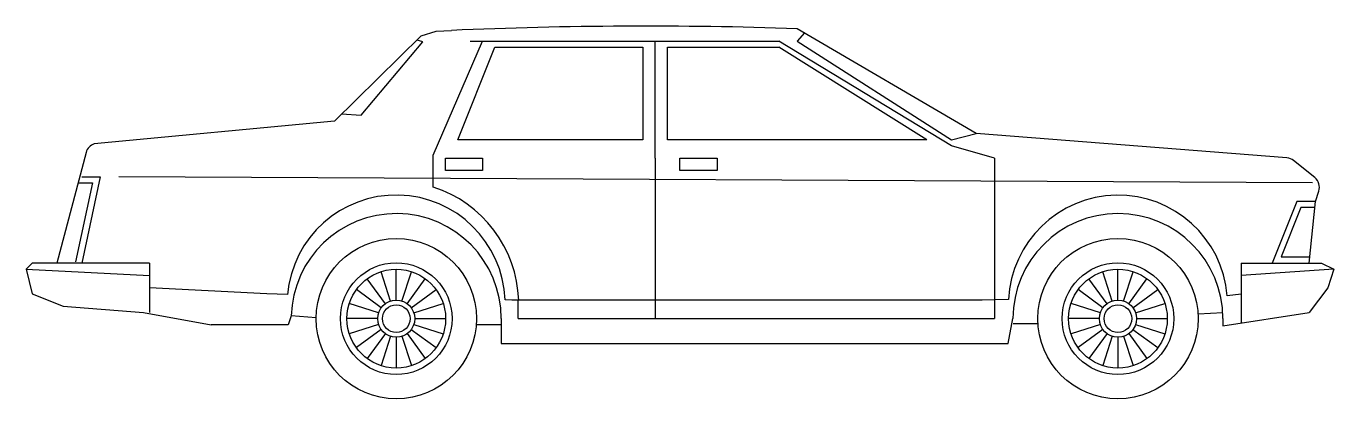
# Model space of a CAD drawing. Header units: millimetres. Extents: x -3277.09 to -3272.85, y 1910.86 to 1912.07.
import ezdxf

# ---------------------------------------------------------------- set-up
doc = ezdxf.new("R2010")
doc.units = ezdxf.units.MM
doc.header["$LTSCALE"] = 10
doc.layers.add('Veículos', color=2, linetype='Continuous')

msp = doc.modelspace()

# ---------------------------------------------------------------- linework, layer by layer
at = {"layer": 'Veículos'}
for p, q in [((-3275.8078, 1912.038), (-3276.0887, 1911.7611)), ((-3275.8078, 1912.038), (-3275.7589, 1912.0532)), ((-3275.7589, 1912.0532), (-3275.7096, 1912.0558)), ((-3274.0087, 1911.7211), (-3274.5887, 1912.0611)), ((-3274.5652, 1912.0474), (-3274.5887, 1912.0211)), ((-3276.003, 1911.7807), (-3275.8028, 1912.0188)), ((-3275.8028, 1912.0188), (-3275.8206, 1912.0245)), ((-3275.7687, 1911.6511), (-3275.6087, 1912.0211)), ((-3275.6887, 1911.7011), (-3275.5687, 1912.0011)), ((-3275.6487, 1912.0211), (-3274.6487, 1912.0211)), ((-3275.5687, 1912.0011), (-3275.0887, 1912.0011)), ((-3275.0887, 1912.0011), (-3275.0887, 1911.7011)), ((-3275.0487, 1911.6411), (-3275.0487, 1912.0211)), ((-3275.0087, 1912.0011), (-3274.6487, 1912.0011)), ((-3275.0087, 1911.7011), (-3275.0087, 1912.0011)), ((-3274.0887, 1911.6811), (-3274.6487, 1912.0211)), ((-3274.1687, 1911.7011), (-3274.6487, 1912.0011)), ((-3274.5887, 1912.0211), (-3274.0887, 1911.7011)), ((-3276.0662, 1911.7849), (-3276.003, 1911.7807)), ((-3276.0887, 1911.7611), (-3276.8682, 1911.688)), ((-3275.0887, 1911.7011), (-3275.6887, 1911.7011)), ((-3274.1687, 1911.7011), (-3275.0087, 1911.7011)), ((-3274.0887, 1911.7011), (-3274.0087, 1911.7211)), ((-3273.001, 1911.6421), (-3274.0087, 1911.7211)), ((-3276.8942, 1911.6602), (-3276.9887, 1911.3011)), ((-3275.7687, 1911.5476), (-3275.7687, 1911.6511)), ((-3273.9487, 1911.6411), (-3274.0887, 1911.6811)), ((-3275.7287, 1911.6411), (-3275.6087, 1911.6411)), ((-3275.7287, 1911.6011), (-3275.7287, 1911.6411)), ((-3275.6087, 1911.6411), (-3275.6087, 1911.6011)), ((-3275.0487, 1911.6411), (-3275.0487, 1911.1211)), ((-3274.9687, 1911.6011), (-3274.9687, 1911.6411)), ((-3274.9687, 1911.6411), (-3274.8487, 1911.6411)), ((-3274.8487, 1911.6411), (-3274.8487, 1911.6011)), ((-3273.9487, 1911.6411), (-3273.9487, 1911.1211)), ((-3272.9105, 1911.5786), (-3272.9791, 1911.6335)), ((-3276.8487, 1911.5811), (-3276.9087, 1911.3011)), ((-3276.9087, 1911.5811), (-3276.8487, 1911.5811)), ((-3272.9176, 1911.5613), (-3276.7887, 1911.5811)), ((-3275.6087, 1911.6011), (-3275.7287, 1911.6011)), ((-3274.8487, 1911.6011), (-3274.9687, 1911.6011)), ((-3276.8734, 1911.5611), (-3276.9283, 1911.3053)), ((-3276.9203, 1911.5611), (-3276.8734, 1911.5611)), ((-3272.9087, 1911.5011), (-3272.8975, 1911.5347)), ((-3272.9687, 1911.5011), (-3273.0487, 1911.3011)), ((-3272.9552, 1911.4811), (-3273.0192, 1911.3211)), ((-3272.9087, 1911.5011), (-3272.9687, 1911.5011)), ((-3272.9128, 1911.4811), (-3272.9552, 1911.4811)), ((-3272.9287, 1911.3011), (-3272.9087, 1911.5011)), ((-3273.0192, 1911.3211), (-3272.9267, 1911.3211)), ((-3277.0687, 1911.3011), (-3277.0887, 1911.2811)), ((-3277.0887, 1911.2811), (-3276.6887, 1911.2611)), ((-3277.0887, 1911.2811), (-3277.0687, 1911.2011)), ((-3276.6887, 1911.3011), (-3277.0687, 1911.3011)), ((-3276.6887, 1911.3011), (-3276.6887, 1911.1411)), ((-3275.9072, 1911.1782), (-3275.9381, 1911.2733)), ((-3275.8887, 1911.1811), (-3275.8887, 1911.2811)), ((-3275.8702, 1911.1782), (-3275.8393, 1911.2733)), ((-3273.5672, 1911.1782), (-3273.5981, 1911.2733)), ((-3273.5487, 1911.1811), (-3273.5487, 1911.2811)), ((-3273.5302, 1911.1782), (-3273.4993, 1911.2733)), ((-3273.1487, 1911.3011), (-3273.1487, 1911.1072)), ((-3273.1487, 1911.3011), (-3272.8887, 1911.3011)), ((-3272.8487, 1911.2811), (-3273.1487, 1911.2611)), ((-3272.8887, 1911.3011), (-3272.8487, 1911.2811)), ((-3272.8487, 1911.2811), (-3272.8687, 1911.2211)), ((-3275.924, 1911.1697), (-3275.9827, 1911.2506)), ((-3275.8534, 1911.1697), (-3275.7947, 1911.2506)), ((-3273.584, 1911.1697), (-3273.6427, 1911.2506)), ((-3273.5134, 1911.1697), (-3273.4547, 1911.2506)), ((-3277.0687, 1911.2011), (-3276.9687, 1911.1611)), ((-3276.3087, 1911.2011), (-3276.6887, 1911.2211)), ((-3276.2412, 1911.1992), (-3276.3087, 1911.2011)), ((-3275.9372, 1911.1564), (-3276.0181, 1911.2152)), ((-3275.8402, 1911.1564), (-3275.7593, 1911.2152)), ((-3275.5136, 1911.1811), (-3275.5357, 1911.1826)), ((-3273.9887, 1911.1811), (-3275.5136, 1911.1811)), ((-3275.4936, 1911.1211), (-3275.4936, 1911.1811)), ((-3273.9035, 1911.1831), (-3273.9887, 1911.1811)), ((-3273.5972, 1911.1564), (-3273.6781, 1911.2152)), ((-3273.5002, 1911.1564), (-3273.4193, 1911.2152)), ((-3273.1487, 1911.2), (-3273.1942, 1911.1952)), ((-3272.8687, 1911.2211), (-3272.9287, 1911.1411)), ((-3276.9687, 1911.1611), (-3276.7087, 1911.1411)), ((-3276.7087, 1911.1411), (-3276.4887, 1911.1011)), ((-3275.9458, 1911.1397), (-3276.0409, 1911.1706)), ((-3275.8316, 1911.1397), (-3275.7365, 1911.1706)), ((-3273.6058, 1911.1397), (-3273.7009, 1911.1706)), ((-3273.4916, 1911.1397), (-3273.3965, 1911.1706)), ((-3273.2081, 1911.1401), (-3273.2891, 1911.136)), ((-3273.2081, 1911.0981), (-3272.9287, 1911.1411)), ((-3276.239, 1911.1011), (-3276.4887, 1911.1011)), ((-3276.2291, 1911.13), (-3276.239, 1911.1011)), ((-3276.1487, 1911.1235), (-3276.2291, 1911.13)), ((-3275.9487, 1911.1211), (-3276.0487, 1911.1211)), ((-3275.9458, 1911.1026), (-3276.0409, 1911.0717)), ((-3275.8316, 1911.1026), (-3275.7365, 1911.0717)), ((-3275.8287, 1911.1211), (-3275.7287, 1911.1211)), ((-3275.5487, 1911.1011), (-3275.6295, 1911.1011)), ((-3275.5481, 1911.1211), (-3275.5481, 1911.0411)), ((-3275.4936, 1911.1211), (-3273.9487, 1911.1211)), ((-3273.9048, 1911.0411), (-3273.8893, 1911.1211)), ((-3273.8081, 1911.1038), (-3273.8887, 1911.1038)), ((-3273.6087, 1911.1211), (-3273.7087, 1911.1211)), ((-3273.6058, 1911.1026), (-3273.7009, 1911.0717)), ((-3273.4916, 1911.1026), (-3273.3965, 1911.0717)), ((-3273.4887, 1911.1211), (-3273.3887, 1911.1211)), ((-3273.2081, 1911.1211), (-3273.2081, 1911.0981)), ((-3275.9372, 1911.0859), (-3276.0181, 1911.0271)), ((-3275.924, 1911.0726), (-3275.9827, 1910.9917)), ((-3275.9072, 1911.0641), (-3275.9381, 1910.969)), ((-3275.8887, 1911.0611), (-3275.8887, 1910.9611)), ((-3275.8702, 1911.0641), (-3275.8393, 1910.969)), ((-3275.8534, 1911.0726), (-3275.7947, 1910.9917)), ((-3275.8402, 1911.0859), (-3275.7593, 1911.0271)), ((-3273.5972, 1911.0859), (-3273.6781, 1911.0271)), ((-3273.584, 1911.0726), (-3273.6427, 1910.9917)), ((-3273.5672, 1911.0641), (-3273.5981, 1910.969)), ((-3273.5487, 1911.0611), (-3273.5487, 1910.9611)), ((-3273.5302, 1911.0641), (-3273.4993, 1910.969)), ((-3273.5134, 1911.0726), (-3273.4547, 1910.9917)), ((-3273.5002, 1911.0859), (-3273.4193, 1911.0271)), ((-3275.5481, 1911.0411), (-3273.9048, 1911.0411))]:
    msp.add_line(p, q, dxfattribs=at)
for centre, radius in [((-3275.8887, 1911.1211), 0.26), ((-3273.5487, 1911.1211), 0.26), ((-3275.8887, 1911.1211), 0.1811), ((-3275.8887, 1911.1211), 0.16), ((-3273.5487, 1911.1211), 0.1811), ((-3273.5487, 1911.1211), 0.16), ((-3275.8887, 1911.1211), 0.06), ((-3273.5487, 1911.1211), 0.06), ((-3275.8887, 1911.1211), 0.0447), ((-3273.5487, 1911.1211), 0.0447)]:
    msp.add_circle(centre, radius, dxfattribs=at)
for centre, radius, start, end in [((-3275.0802, 1897.4664), 14.603, 88.07127, 92.4702), ((-3276.8555, 1911.65), 0.04, 108.4349, 165.2564), ((-3273.0041, 1911.6022), 0.04, 51.3402, 85.5154), ((-3272.9355, 1911.5473), 0.04, 341.5651, 51.3402), ((-3275.889, 1911.1681), 0.3536, 2.3484, 174.9559), ((-3275.8905, 1911.1676), 0.399, 1.9433, 72.2285), ((-3273.5484, 1911.1663), 0.3554, 4.6601, 177.2944), ((-3275.8887, 1911.1211), 0.3406, 0, 178.5134), ((-3273.5487, 1911.1211), 0.3406, 0, 180)]:
    msp.add_arc(centre, radius, start, end, dxfattribs=at)

doc.saveas('drawing.dxf')
